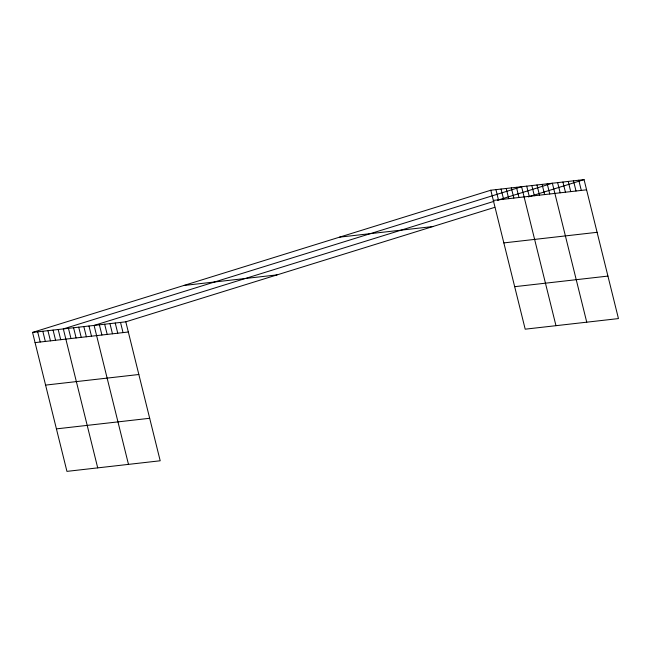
<?xml version="1.0" encoding="UTF-8"?>
<svg xmlns="http://www.w3.org/2000/svg" width="651" height="651" viewBox="0 0 651 651"><rect width="100%" height="100%" fill="white"/><g stroke="black" fill="none" stroke-linecap="round" stroke-linejoin="round"><path stroke-width="0.98" d="M32.55 332.417L125.806 321.822L160.195 460.778L66.939 471.373L32.55 332.417L490.805 190.222L584.061 179.627L618.45 318.583L525.194 329.178L490.805 190.222M493.987 201.338L94.094 325.427L128.483 464.383M497.527 200.239L552.357 183.224L586.746 322.188M125.806 321.822L494.744 207.344M528.343 196.911L584.061 179.627M493.328 200.41L586.584 189.815M339.586 237.143L432.834 226.548M503.85 242.904L597.097 232.309M183.777 285.488L277.025 274.893M514.681 286.684L607.936 276.089M35.073 342.605L128.328 332.01M45.586 385.099L138.842 374.504M56.425 428.879L149.673 418.284M578.78 180.221L581.294 190.409M573.49 180.823L576.013 191.012M568.209 181.426L570.732 191.614M562.92 182.028L565.442 192.216M557.638 182.622L560.161 192.818M547.222 183.81L549.745 193.998M542.096 184.388L544.618 194.584M536.969 184.974L539.492 195.162M531.843 185.559L534.357 195.748M526.708 186.137L529.23 196.325M555.97 325.679L521.581 186.723L63.326 328.918L97.715 467.882M516.455 187.309L518.977 197.497M511.32 187.887L513.842 198.075M506.193 188.473L508.716 198.661M501.067 189.05L503.589 199.239M495.94 189.636L498.454 199.824M120.516 322.424L123.039 332.612M115.235 323.026L117.758 333.214M109.954 323.62L112.468 333.808M104.665 324.222L107.187 334.411M99.383 324.825L101.906 335.013M88.967 326.005L91.49 336.193M83.841 326.59L86.363 336.779M78.714 327.176L81.229 337.364M73.579 327.754L76.102 337.942M68.453 328.34L70.975 338.528M58.191 329.504L60.714 339.692M53.065 330.09L55.587 340.278M47.938 330.667L50.461 340.855M42.811 331.253L45.326 341.441M37.677 331.831L40.199 342.019"/></g></svg>
